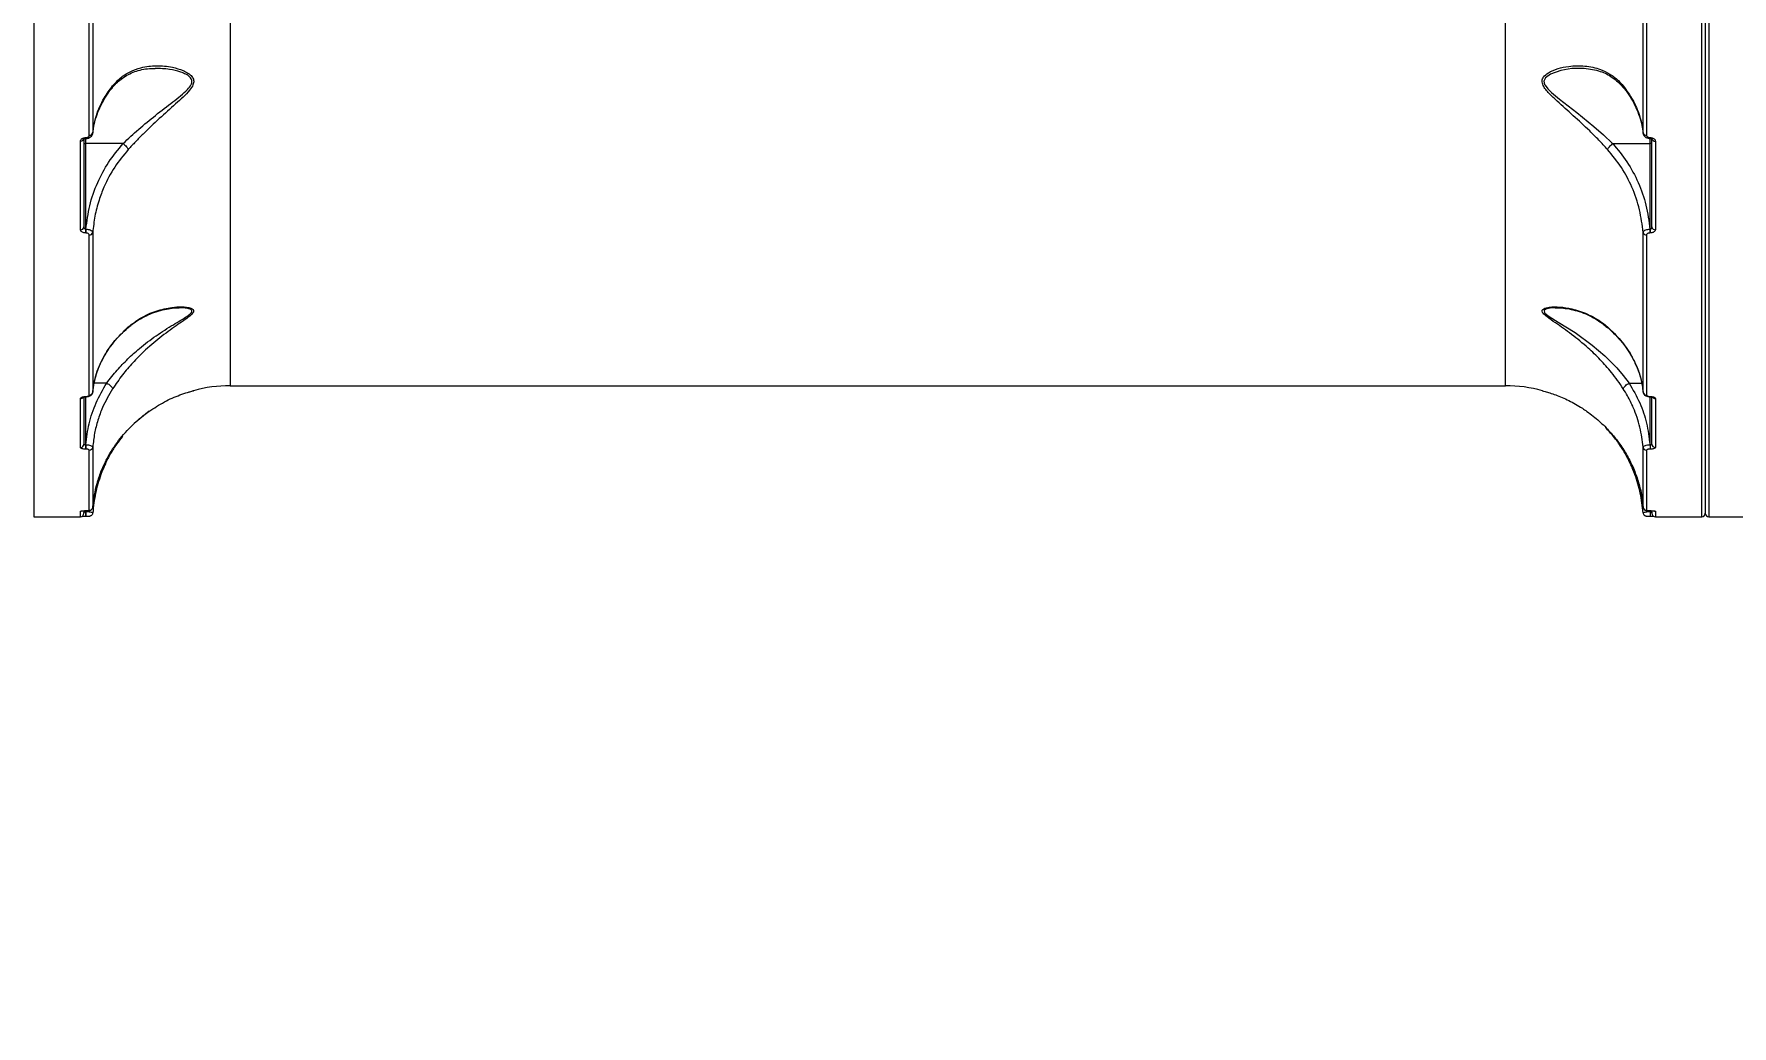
# Model space of a CAD drawing. Header units: millimetres. Extents: x -8760 to 8364, y -7998 to 7451.
# Drawn here: x 1976.4 to 2469.1, y -2976.3 to -2688.5 of the extents above; entities that cross this region are included whole.
import ezdxf

# ---------------------------------------------------------------- set-up
doc = ezdxf.new("R2010")
doc.units = ezdxf.units.MM
for name, color, linetype in [('DIKOM_ОБЪЕКТ', 7, 'Continuous'), ('DIKOM_РАЗМЕР_ЗОНА', 7, 'Continuous'), ('DIKOM_РАЗМЕР_ОБЪЕКТА', 7, 'Continuous')]:
    doc.layers.add(name, color=color, linetype=linetype)
doc.styles.add('style1', font='arial.ttf', dxfattribs={"width": 0.8})
doc.dimstyles.new('1-50', dxfattribs={"dimtxt": 300, "dimasz": 200, "dimexe": 100, "dimexo": 0, "dimgap": 100, "dimtad": 1, "dimtxsty": 'style1', "dimcen": 200, "dimclrd": 7, "dimclre": 7, "dimclrt": 7, "dimadec": 1, "dimazin": 2, "dimtfac": 1, "dimtmove": 0, "dimatfit": 2, "dimfxl": 0, "dimlwd": 25, "dimlwe": 18, "dimarcsym": 0})

# ---------------------------------------------------------------- blocks, each defined once
blk = doc.blocks.new('*D21')
at = {"layer": 'Defpoints', "color": 0, "transparency": 16777216}
for p in [(-7755.65, -10.55), (8364.4, -2410.44), (8364.4, -7897.56)]:
    blk.add_point(p, dxfattribs=at)
at = {"layer": 'DIKOM_РАЗМЕР_ЗОНА', "color": 7, "lineweight": 18, "transparency": 16777216}
for p, q in [((-7755.65, -10.55), (-7755.65, -7997.56)), ((8364.4, -2410.44), (8364.4, -7997.56))]:
    blk.add_line(p, q, dxfattribs=at)
at = {"layer": 'DIKOM_РАЗМЕР_ЗОНА', "color": 7, "lineweight": 25, "transparency": 16777216}
blk.add_line((-7555.65, -7897.56), (8164.4, -7897.56), dxfattribs=at)
at = {"layer": 'DIKOM_РАЗМЕР_ЗОНА', "color": 7, "transparency": 16777216}
for points in [[(-7555.65, -7864.23), (-7555.65, -7930.9), (-7755.65, -7897.56)], [(8164.4, -7864.23), (8164.4, -7930.9), (8364.4, -7897.56)]]:
    blk.add_solid(points, dxfattribs=at)
at = {"layer": 'DIKOM_РАЗМЕР_ЗОНА', "color": 7, "transparency": 16777216, "insert": (1040.74, -7644.39), "char_height": 300, "attachment_point": 5, "style": 'style1'}
blk.add_mtext('16100', dxfattribs=at)
blk = doc.blocks.new('*D19')
at = {"layer": 'Defpoints', "color": 0, "transparency": 16777216}
for p in [(-5756.7, -306.55), (6365.48, -2710.55), (6365.48, -7111.41)]:
    blk.add_point(p, dxfattribs=at)
at = {"layer": 'DIKOM_РАЗМЕР_ОБЪЕКТА', "color": 7, "lineweight": 18, "transparency": 16777216}
for p, q in [((-5756.7, -306.55), (-5756.7, -7211.41)), ((6365.48, -2710.55), (6365.48, -7211.41))]:
    blk.add_line(p, q, dxfattribs=at)
at = {"layer": 'DIKOM_РАЗМЕР_ОБЪЕКТА', "color": 7, "lineweight": 25, "transparency": 16777216}
blk.add_line((-5556.7, -7111.41), (6165.48, -7111.41), dxfattribs=at)
at = {"layer": 'DIKOM_РАЗМЕР_ОБЪЕКТА', "color": 7, "transparency": 16777216}
for points in [[(-5556.7, -7078.08), (-5556.7, -7144.75), (-5756.7, -7111.41)], [(6165.48, -7078.08), (6165.48, -7144.75), (6365.48, -7111.41)]]:
    blk.add_solid(points, dxfattribs=at)
at = {"layer": 'DIKOM_РАЗМЕР_ОБЪЕКТА', "color": 7, "transparency": 16777216, "insert": (1047.24, -6858.24), "char_height": 300, "attachment_point": 5, "style": 'style1'}
blk.add_mtext('12100', dxfattribs=at)

msp = doc.modelspace()

# ---------------------------------------------------------------- linework, layer by layer
at = {"layer": 'DIKOM_ОБЪЕКТ', "color": 7, "linetype": 'Continuous', "lineweight": 15}
for p, q in [((1976.392, -2409.557), (1976.392, -2828.554)), ((2460.392, -2828.554), (2460.392, -2409.557)), ((2461.392, -2409.554), (2461.392, -2827.554)), ((2462.391, -2409.557), (2462.391, -2828.554)), ((2033.342, -2470.402), (2033.342, -2790.554)), ((2403.442, -2790.554), (2403.442, -2470.402)), ((1992.452, -2717.904), (1992.452, -2651.927)), ((1993.449, -2651.39), (1993.449, -2717.221)), ((2443.334, -2717.221), (2443.334, -2651.39)), ((2444.332, -2651.927), (2444.332, -2717.904)), ((1989.892, -2745.316), (1989.892, -2719.596)), ((1990.892, -2718.855), (1990.892, -2744.514)), ((1991.392, -2718.583), (1991.447, -2718.583)), ((1991.392, -2718.845), (1991.392, -2718.583)), ((1991.392, -2718.845), (1991.447, -2718.845)), ((1991.392, -2718.852), (1991.392, -2720.324)), ((1991.447, -2718.845), (1991.447, -2718.583)), ((1993.499, -2717.316), (1993.575, -2716.659)), ((2445.337, -2718.583), (2445.392, -2718.583)), ((2445.337, -2718.845), (2445.337, -2718.583)), ((2445.337, -2718.845), (2445.392, -2718.845)), ((2445.392, -2718.845), (2445.392, -2718.583)), ((2445.392, -2720.324), (2445.392, -2718.879)), ((2445.891, -2744.514), (2445.891, -2718.855)), ((2446.892, -2719.596), (2446.892, -2745.316)), ((2002.279, -2720.324), (1991.392, -2720.324)), ((1991.392, -2720.324), (1991.392, -2745.126)), ((2434.504, -2720.324), (2445.392, -2720.324)), ((2445.392, -2745.126), (2445.392, -2720.324)), ((1991.392, -2745.126), (1991.471, -2745.126)), ((1991.392, -2745.126), (1991.392, -2746.256)), ((1991.471, -2746.256), (1991.392, -2746.256)), ((1991.471, -2745.126), (1991.471, -2746.256)), ((1992.452, -2793.253), (1992.452, -2746.866)), ((1993.449, -2746.119), (1993.449, -2792.404)), ((2443.334, -2792.404), (2443.334, -2746.119)), ((2444.332, -2746.866), (2444.332, -2793.253)), ((2445.312, -2745.126), (2445.392, -2745.126)), ((2445.312, -2745.126), (2445.312, -2746.256)), ((2445.392, -2746.256), (2445.312, -2746.256)), ((2445.392, -2745.126), (2445.392, -2746.256)), ((2418.262, -2768), (2417.838, -2767.999)), ((1991.392, -2793.665), (1991.471, -2793.665)), ((1991.392, -2793.747), (1991.392, -2793.665)), ((1991.392, -2793.748), (1991.471, -2793.748)), ((1991.392, -2793.748), (1991.392, -2807.665)), ((1991.471, -2793.748), (1991.471, -2793.665)), ((1997.506, -2789.784), (1993.877, -2789.784)), ((2033.342, -2790.554), (2403.442, -2790.554)), ((2439.277, -2789.784), (2442.907, -2789.784)), ((2445.312, -2793.665), (2445.392, -2793.665)), ((2445.312, -2793.747), (2445.312, -2793.665)), ((2445.312, -2793.748), (2445.312, -2793.747)), ((2445.312, -2793.748), (2445.392, -2793.748)), ((2445.392, -2793.747), (2445.392, -2793.665)), ((2445.392, -2807.665), (2445.392, -2793.748)), ((1989.892, -2808.492), (1989.892, -2794.291)), ((1990.892, -2793.923), (1990.892, -2807.54)), ((2009.801, -2797.971), (2005.478, -2801.523)), ((2445.891, -2807.54), (2445.891, -2793.913)), ((2446.892, -2794.291), (2446.892, -2808.492)), ((1991.392, -2807.665), (1991.447, -2807.665)), ((1991.392, -2807.665), (1991.392, -2808.949)), ((1991.447, -2807.665), (1991.447, -2808.949)), ((1993.449, -2808.367), (1993.449, -2825.759)), ((2443.334, -2825.759), (2443.334, -2808.367)), ((2445.337, -2807.665), (2445.392, -2807.665)), ((2445.337, -2807.665), (2445.337, -2808.949)), ((2445.392, -2807.665), (2445.392, -2808.949)), ((1991.447, -2808.949), (1991.392, -2808.949)), ((1992.452, -2826.682), (1992.452, -2809.252)), ((2444.332, -2809.252), (2444.332, -2826.682)), ((2445.392, -2808.949), (2445.337, -2808.949)), ((1989.892, -2828.554), (1989.892, -2826.958)), ((1990.892, -2826.975), (1990.892, -2827.554)), ((1991.392, -2826.792), (1991.495, -2826.792)), ((1991.392, -2826.796), (1991.392, -2826.792)), ((1991.392, -2826.796), (1991.495, -2826.796)), ((1991.392, -2826.797), (1991.392, -2827.051)), ((1991.392, -2827.051), (1991.424, -2827.051)), ((1991.392, -2827.051), (1991.392, -2828.386)), ((1991.424, -2827.051), (1991.46, -2826.797)), ((1991.424, -2827.051), (1991.424, -2828.386)), ((1991.495, -2826.796), (1991.495, -2826.792)), ((2445.288, -2826.792), (2445.392, -2826.792)), ((2445.288, -2826.796), (2445.288, -2826.792)), ((2445.288, -2826.796), (2445.392, -2826.796)), ((2445.335, -2826.876), (2445.359, -2827.051)), ((2445.359, -2827.051), (2445.392, -2827.051)), ((2445.359, -2827.051), (2445.359, -2828.386)), ((2445.392, -2826.796), (2445.392, -2826.792)), ((2445.392, -2827.051), (2445.392, -2826.799)), ((2445.392, -2827.051), (2445.392, -2828.386)), ((2445.891, -2827.554), (2445.891, -2826.951)), ((2446.892, -2826.958), (2446.892, -2828.554)), ((1976.392, -2828.554), (1989.892, -2828.554)), ((1991.392, -2828.386), (1991.424, -2828.386)), ((2445.359, -2828.386), (2445.392, -2828.386)), ((2446.892, -2828.554), (2460.392, -2828.554)), ((2462.391, -2828.554), (2475.892, -2828.554))]:
    msp.add_line(p, q, dxfattribs=at)
at = {"layer": 'DIKOM_ОБЪЕКТ', "color": 7, "linetype": 'Continuous', "lineweight": 15, "flags": 128}
for points in [[(2424.954, -2698.591), (2422.656, -2698.588), (2419.438, -2699.101), (2416.475, -2700.145), (2414.993, -2701.233), (2414.571, -2702.204), (2414.753, -2703.141), (2414.882, -2703.399), (2415.677, -2704.469), (2416.722, -2705.493), (2419.12, -2707.475), (2424.068, -2711.318), (2429.048, -2715.355), (2431.835, -2717.811), (2434.501, -2720.324), (2434.501, -2720.325), (2434.501, -2720.325)], [(1990.892, -2720.162), (1990.901, -2720.194), (1990.93, -2720.224), (1990.976, -2720.252), (1991.038, -2720.277), (1991.114, -2720.297), (1991.2, -2720.312), (1991.294, -2720.321), (1991.392, -2720.324)], [(2445.891, -2720.161), (2445.882, -2720.193), (2445.854, -2720.224), (2445.807, -2720.252), (2445.745, -2720.277), (2445.669, -2720.297), (2445.583, -2720.312), (2445.489, -2720.321), (2445.392, -2720.324)], [(2417.838, -2767.999), (2416.732, -2767.995), (2415.079, -2768.354), (2414.601, -2768.755), (2414.697, -2769.3), (2414.702, -2769.308), (2414.849, -2769.497), (2416.059, -2770.474), (2418.643, -2772.073), (2423.577, -2775.165), (2428.582, -2778.775), (2432.242, -2781.916), (2435.68, -2785.38), (2437.551, -2787.553), (2439.269, -2789.784), (2439.27, -2789.785), (2439.27, -2789.785)], [(1993.449, -2827.426), (1993.418, -2827.61), (1993.359, -2827.772)]]:
    msp.add_lwpolyline(points, dxfattribs=at)
at = {"layer": 'DIKOM_ОБЪЕКТ', "color": 7, "linetype": 'Continuous', "lineweight": 15}
for centre, radius, start, end in [((1990.005, -2718.703), 0.9, 262.79044, 350.25937), ((1992.555, -2716.985), 0.925, 263.59503, 345.188), ((2444.229, -2716.985), 0.925, 194.812, 276.40497), ((2446.794, -2718.653), 0.948, 200.98466, 275.93509), ((1989.981, -2744.403), 0.917, 264.41124, 353.03924), ((2446.803, -2744.402), 0.918, 186.99025, 275.5726), ((1992.531, -2745.932), 0.937, 265.1517, 348.4842), ((2444.253, -2745.932), 0.937, 191.5158, 274.8483), ((1992.488, -2792.286), 0.968, 267.85146, 352.95902), ((2033.342, -2830.554), 40, 90, 105.40224), ((2403.442, -2830.554), 40, 74.5152, 90), ((2444.295, -2792.286), 0.968, 187.04098, 272.14854), ((2446.88, -2793.263), 1.028, 217.68572, 270.64982), ((1989.903, -2793.263), 1.028, 269.3559, 322.17458), ((1989.915, -2807.516), 0.977, 268.62797, 358.57298), ((1992.472, -2808.27), 0.982, 268.81926, 354.30261), ((2444.312, -2808.27), 0.982, 185.69739, 271.18074), ((2446.868, -2807.515), 0.977, 181.45475, 271.35795), ((1989.892, -2825.957), 1, 269.96811, 294.55539), ((1989.892, -2827.554), 1, 270, 0), ((1992.454, -2825.683), 0.998, 269.88623, 355.66316), ((2444.33, -2825.683), 0.998, 184.33684, 270.11377), ((2446.892, -2827.554), 1, 180, 270), ((2446.892, -2825.954), 1.004, 243.23924, 269.99536), ((2460.392, -2827.554), 1, 270, 0), ((2462.392, -2827.554), 1, 180, 270)]:
    msp.add_arc(centre, radius, start, end, dxfattribs=at)
for points, knots in [([(1999.119, -2704.117), (1999.173, -2704.045), (1999.629, -2703.435), (2000.617, -2702.477), (2002.108, -2701.242), (2003.796, -2700.216), (2005.659, -2699.396), (2007.715, -2698.836), (2009.712, -2698.509), (2011.027, -2698.502), (2011.593, -2698.499)], [0, 0, 0, 0, 0.01649077, 0.14100307, 0.27367445, 0.41507727, 0.56438392, 0.71963596, 0.87911158, 1, 1, 1, 1]), ([(1999.216, -2703.59), (1999.932, -2702.805), (2001.48, -2701.106), (2004.276, -2699.38), (2007.797, -2698.081), (2011.964, -2697.57), (2016.139, -2697.983), (2019.215, -2698.885), (2021.124, -2699.839), (2022.24, -2700.753), (2022.68, -2701.597), (2022.781, -2702.415), (2022.589, -2703.409), (2021.497, -2705.017), (2019.711, -2706.857), (2016.717, -2709.531), (2012.767, -2713.04), (2008.82, -2716.737), (2005.838, -2719.779), (2004.453, -2721.289), (2003.76, -2722.043)], [0, 0, 0, 0, 0.059053, 0.1277267, 0.1965147, 0.2913055, 0.3861785, 0.45275, 0.4869217, 0.5208965, 0.5489033, 0.5542398, 0.5800338, 0.615196, 0.6622394, 0.7094937, 0.8075759, 0.9056121, 0.9528167, 1, 1, 1, 1]), ([(2002.282, -2720.325), (2002.282, -2720.325), (2003.671, -2718.878), (2006.801, -2716.127), (2011.676, -2712.051), (2015.836, -2708.904), (2018.977, -2706.454), (2020.866, -2704.82), (2022.041, -2703.36), (2022.254, -2702.455), (2022.145, -2701.724), (2021.671, -2700.968), (2020.488, -2700.181), (2018.494, -2699.359), (2015.48, -2698.622), (2012.97, -2698.559), (2011.582, -2698.524)], [0, 0, 0, 0, 0.00002376, 0.13841312, 0.28047125, 0.42623375, 0.49321781, 0.56131986, 0.60942052, 0.64360706, 0.65066648, 0.68821816, 0.73520818, 0.78406571, 0.88062146, 1, 1, 1, 1]), ([(2433.023, -2722.043), (2432.187, -2721.135), (2430.513, -2719.318), (2427.194, -2715.987), (2423.062, -2712.189), (2419.044, -2708.651), (2416.392, -2706.178), (2415.046, -2704.666), (2414.224, -2703.424), (2413.907, -2702.131), (2414.443, -2700.806), (2416.061, -2699.531), (2418.615, -2698.487), (2422.264, -2697.758), (2426.453, -2697.639), (2430.494, -2698.504), (2433.714, -2700.066), (2435.916, -2701.704), (2437.106, -2703.064), (2437.567, -2703.59)], [0, 0, 0, 0, 0.0567897, 0.1136196, 0.211835, 0.3100267, 0.3620241, 0.3887766, 0.4153906, 0.4457916, 0.4741541, 0.5168552, 0.5810001, 0.6453917, 0.7421933, 0.8388415, 0.9001431, 0.9613622, 1, 1, 1, 1]), ([(2424.97, -2698.495), (2425.165, -2698.487), (2426.226, -2698.443), (2428.06, -2698.644), (2430.318, -2699.134), (2432.293, -2699.861), (2434.026, -2700.795), (2435.644, -2702.023), (2436.856, -2703.16), (2437.468, -2703.965), (2437.622, -2704.168)], [0, 0, 0, 0, 0.04047748, 0.22014701, 0.39112891, 0.53415336, 0.67032643, 0.81441083, 0.95325805, 1, 1, 1, 1]), ([(1993.449, -2717.221), (1993.727, -2715.519), (1994.292, -2712.068), (1996.37, -2707.472), (1998.357, -2704.762), (1999.216, -2703.59)], [0, 0, 0, 0, 0.3558622, 0.7214816, 1, 1, 1, 1]), ([(1993.575, -2716.659), (1993.606, -2716.354), (1993.725, -2715.177), (1994.254, -2713.143), (1995.156, -2710.576), (1996.393, -2708.068), (1997.712, -2705.899), (1998.737, -2704.62), (1999.145, -2704.111)], [0, 0, 0, 0, 0.0691873, 0.2674414, 0.4669328, 0.6671514, 0.867469, 1, 1, 1, 1]), ([(1999.216, -2703.59), (1999.216, -2703.616), (1999.215, -2703.718), (1999.192, -2703.892), (1999.103, -2703.993), (1999.057, -2704.045)], [0, 0, 0, 0, 0.1436204, 0.5622633, 1, 1, 1, 1]), ([(2437.567, -2703.59), (2438.545, -2704.933), (2440.524, -2707.652), (2442.225, -2711.689), (2443.058, -2714.915), (2443.263, -2716.623), (2443.334, -2717.221)], [0, 0, 0, 0, 0.3181966, 0.6439657, 0.8752541, 1, 1, 1, 1]), ([(2437.567, -2703.59), (2437.567, -2703.616), (2437.568, -2703.718), (2437.592, -2703.892), (2437.681, -2703.993), (2437.726, -2704.044)], [0, 0, 0, 0, 0.14374125, 0.56276837, 1, 1, 1, 1]), ([(2437.638, -2704.113), (2437.891, -2704.415), (2438.771, -2705.469), (2439.998, -2707.395), (2441.314, -2709.867), (2442.311, -2712.424), (2443.007, -2714.913), (2443.209, -2716.555), (2443.302, -2717.316)], [0, 0, 0, 0, 0.0757409, 0.264264, 0.4539676, 0.6444259, 0.8351679, 1, 1, 1, 1]), ([(1989.892, -2719.596), (1989.908, -2719.482), (1989.941, -2719.255), (1990.2, -2718.951), (1990.581, -2718.722), (1991.003, -2718.6), (1991.281, -2718.588), (1991.392, -2718.583)], [0, 0, 0, 0, 0.2150681, 0.4299742, 0.6447189, 0.8592804, 1, 1, 1, 1]), ([(1990.857, -2718.996), (1990.856, -2718.996), (1990.855, -2718.995), (1990.921, -2718.947), (1991.038, -2718.896), (1991.202, -2718.853), (1991.329, -2718.848), (1991.392, -2718.846)], [0, 0, 0, 0, 0.188976, 0.39080975, 0.58148066, 0.79240254, 1, 1, 1, 1]), ([(1991.446, -2718.845), (1991.446, -2718.845), (1991.703, -2718.865), (1992.212, -2718.756), (1992.841, -2718.438), (1993.255, -2717.961), (1993.455, -2717.512), (1993.43, -2717.25), (1993.423, -2717.177)], [0, 0, 0, 0, 0.0004023, 0.2599662, 0.5046255, 0.7217316, 0.9226825, 1, 1, 1, 1]), ([(1991.447, -2718.583), (1991.521, -2718.579), (1991.709, -2718.571), (1991.991, -2718.489), (1992.246, -2718.336), (1992.418, -2718.132), (1992.44, -2717.98), (1992.452, -2717.904)], [0, 0, 0, 0, 0.1422541, 0.3571193, 0.5715929, 0.785737, 1, 1, 1, 1]), ([(2443.302, -2717.316), (2443.327, -2717.434), (2443.352, -2717.556), (2443.355, -2717.679), (2443.355, -2717.683)], [0, 0, 0, 0, 0.9679356, 1, 1, 1, 1]), ([(2443.356, -2717.306), (2443.353, -2717.339), (2443.338, -2717.56), (2443.528, -2717.946), (2443.892, -2718.388), (2444.436, -2718.7), (2444.95, -2718.855), (2445.262, -2718.829), (2445.336, -2718.823)], [0, 0, 0, 0, 0.0372879, 0.2455643, 0.4492102, 0.6711434, 0.9223031, 1, 1, 1, 1]), ([(2444.332, -2717.904), (2444.343, -2717.98), (2444.365, -2718.132), (2444.538, -2718.336), (2444.792, -2718.489), (2445.075, -2718.571), (2445.262, -2718.579), (2445.337, -2718.583)], [0, 0, 0, 0, 0.2142607, 0.42840256, 0.64287392, 0.85759662, 1, 1, 1, 1]), ([(2445.391, -2718.847), (2445.447, -2718.849), (2445.571, -2718.851), (2445.738, -2718.893), (2445.86, -2718.946), (2445.926, -2718.994), (2445.928, -2718.998), (2445.93, -2719)], [0, 0, 0, 0, 0.1829652, 0.409215, 0.6116205, 0.8033611, 1, 1, 1, 1]), ([(2445.392, -2718.583), (2445.502, -2718.588), (2445.781, -2718.6), (2446.202, -2718.722), (2446.583, -2718.951), (2446.842, -2719.255), (2446.875, -2719.482), (2446.892, -2719.596)], [0, 0, 0, 0, 0.1408126, 0.3552682, 0.5700009, 0.7849439, 1, 1, 1, 1]), ([(1991.471, -2745.126), (1991.762, -2742.851), (1992.351, -2738.242), (1994.671, -2731.732), (1997.889, -2725.614), (2000.804, -2722.102), (2002.279, -2720.324)], [0, 0, 0, 0, 0.25165214, 0.50985986, 0.75187229, 1, 1, 1, 1]), ([(2003.76, -2722.043), (2002.388, -2723.711), (1999.61, -2727.09), (1996.943, -2732.164), (1995.128, -2736.961), (1993.964, -2741.367), (1993.621, -2744.528), (1993.449, -2746.119)], [0, 0, 0, 0, 0.23988162, 0.48587528, 0.63942222, 0.81854871, 1, 1, 1, 1]), ([(2002.279, -2720.324), (2002.28, -2720.324), (2002.28, -2720.325), (2002.281, -2720.325), (2002.282, -2720.325), (2002.282, -2720.325)], [0, 0, 0, 0, 0.5154692, 0.886787, 1, 1, 1, 1]), ([(2002.282, -2720.325), (2002.452, -2720.471), (2002.792, -2720.764), (2003.246, -2721.246), (2003.551, -2721.642), (2003.702, -2721.9), (2003.745, -2722.007), (2003.76, -2722.043)], [0, 0, 0, 0, 0.2488074, 0.4975811, 0.7463774, 0.9126738, 1, 1, 1, 1]), ([(2433.023, -2722.043), (2433.038, -2722.007), (2433.081, -2721.899), (2433.233, -2721.642), (2433.537, -2721.246), (2433.991, -2720.764), (2434.331, -2720.471), (2434.501, -2720.325)], [0, 0, 0, 0, 0.0873117, 0.2536437, 0.5024058, 0.7512483, 1, 1, 1, 1]), ([(2443.334, -2746.119), (2443.063, -2743.897), (2442.514, -2739.392), (2440.289, -2733.059), (2437.206, -2727.138), (2434.429, -2723.756), (2433.023, -2722.043)], [0, 0, 0, 0, 0.2536073, 0.5139756, 0.7539757, 1, 1, 1, 1]), ([(2434.501, -2720.325), (2434.502, -2720.325), (2434.502, -2720.325), (2434.503, -2720.324), (2434.504, -2720.324), (2434.504, -2720.324)], [0, 0, 0, 0, 0.3891114, 0.9140259, 1, 1, 1, 1]), ([(2434.504, -2720.324), (2435.944, -2722.056), (2438.863, -2725.564), (2442.065, -2731.626), (2444.416, -2738.183), (2445.011, -2742.791), (2445.312, -2745.126)], [0, 0, 0, 0, 0.241971, 0.49014, 0.7417767, 1, 1, 1, 1]), ([(1990.892, -2744.514), (1990.897, -2744.585), (1990.909, -2744.724), (1990.997, -2744.91), (1991.122, -2745.041), (1991.234, -2745.098), (1991.319, -2745.121), (1991.362, -2745.124), (1991.392, -2745.126)], [0, 0, 0, 0, 0.2553744, 0.4989543, 0.7168747, 0.8617374, 0.9069475, 1, 1, 1, 1]), ([(2445.392, -2745.126), (2445.437, -2745.121), (2445.492, -2745.116), (2445.597, -2745.077), (2445.706, -2745.004), (2445.816, -2744.857), (2445.881, -2744.687), (2445.888, -2744.568), (2445.891, -2744.514)], [0, 0, 0, 0, 0.1444581, 0.1756338, 0.3626241, 0.5710039, 0.8046555, 1, 1, 1, 1]), ([(1991.392, -2746.256), (1991.305, -2746.253), (1991.047, -2746.245), (1990.63, -2746.147), (1990.224, -2745.936), (1989.945, -2745.646), (1989.909, -2745.426), (1989.892, -2745.316)], [0, 0, 0, 0, 0.10826454, 0.32043294, 0.54306314, 0.77153109, 1, 1, 1, 1]), ([(1991.471, -2745.126), (1991.588, -2745.133), (1991.924, -2745.153), (1992.467, -2745.267), (1993, -2745.492), (1993.371, -2745.791), (1993.423, -2746.01), (1993.449, -2746.119)], [0, 0, 0, 0, 0.1131187, 0.3259013, 0.5479518, 0.7754438, 1, 1, 1, 1]), ([(1992.452, -2746.866), (1992.44, -2746.794), (1992.417, -2746.651), (1992.235, -2746.463), (1991.97, -2746.326), (1991.698, -2746.263), (1991.53, -2746.258), (1991.471, -2746.256)], [0, 0, 0, 0, 0.22882286, 0.45788611, 0.67858281, 0.88844908, 1, 1, 1, 1]), ([(2443.334, -2746.119), (2443.35, -2746.037), (2443.384, -2745.853), (2443.651, -2745.582), (2444.096, -2745.346), (2444.669, -2745.177), (2445.098, -2745.143), (2445.312, -2745.126)], [0, 0, 0, 0, 0.1700548, 0.3808124, 0.5867047, 0.7931089, 1, 1, 1, 1]), ([(2445.312, -2746.256), (2445.204, -2746.262), (2444.99, -2746.275), (2444.703, -2746.373), (2444.483, -2746.519), (2444.353, -2746.691), (2444.338, -2746.812), (2444.332, -2746.866)], [0, 0, 0, 0, 0.2040107, 0.40804062, 0.61356305, 0.82659834, 1, 1, 1, 1]), ([(2446.892, -2745.316), (2446.881, -2745.4), (2446.858, -2745.587), (2446.655, -2745.853), (2446.316, -2746.076), (2445.88, -2746.227), (2445.554, -2746.246), (2445.392, -2746.256)], [0, 0, 0, 0, 0.1742049, 0.3895816, 0.5957508, 0.7978797, 1, 1, 1, 1]), ([(1997.513, -2789.785), (1997.513, -2789.785), (1998.431, -2788.519), (2000.378, -2786.089), (2003.593, -2782.732), (2007.378, -2779.343), (2011.855, -2775.964), (2015.972, -2773.363), (2019.066, -2771.523), (2020.969, -2770.36), (2021.967, -2769.542), (2022.247, -2769.01), (2022.218, -2768.756), (2021.934, -2768.439), (2021.291, -2768.157), (2020.04, -2767.982), (2019.07, -2767.895), (2018.525, -2767.934), (2018.508, -2767.935)], [0, 0, 0, 0, 0.0000491, 0.1133961, 0.2167839, 0.3226804, 0.4689914, 0.619055, 0.6869748, 0.7560365, 0.8111129, 0.8229733, 0.8536394, 0.8628285, 0.9028242, 0.9500605, 0.9984167, 1, 1, 1, 1]), ([(2003.76, -2773.522), (2004.933, -2772.616), (2007.508, -2770.628), (2011.842, -2768.764), (2015.906, -2767.819), (2018.87, -2767.633), (2020.701, -2767.745), (2021.877, -2767.989), (2022.683, -2768.413), (2022.8, -2768.897), (2022.513, -2769.541), (2021.598, -2770.422), (2019.795, -2771.717), (2016.848, -2773.705), (2012.933, -2776.558), (2008.638, -2780.197), (2005.022, -2783.874), (2001.916, -2787.49), (2000.144, -2790.08), (1999.216, -2791.435)], [0, 0, 0, 0, 0.0790144, 0.1734914, 0.268051, 0.3287195, 0.3613605, 0.3938948, 0.4223247, 0.4513102, 0.4599343, 0.4989812, 0.5451064, 0.5914386, 0.6890337, 0.7865926, 0.8555731, 0.9244476, 1, 1, 1, 1]), ([(2003.636, -2773.811), (2004.022, -2773.473), (2005.034, -2772.59), (2006.798, -2771.408), (2008.938, -2770.222), (2011.25, -2769.254), (2013.634, -2768.536), (2015.9, -2768.104), (2017.515, -2767.934), (2018.323, -2767.943), (2018.51, -2767.945)], [0, 0, 0, 0, 0.0842163, 0.2205495, 0.3651113, 0.5171233, 0.6771529, 0.824011, 0.9590918, 1, 1, 1, 1]), ([(2437.567, -2791.435), (2437.034, -2790.639), (2435.968, -2789.047), (2433.759, -2786.175), (2430.909, -2782.947), (2427.036, -2779.19), (2422.584, -2775.599), (2418.477, -2772.71), (2415.613, -2770.761), (2414.477, -2769.764), (2414.05, -2769.126), (2413.969, -2768.637), (2414.588, -2768.067), (2416.358, -2767.655), (2419.182, -2767.636), (2423.003, -2768.233), (2427.175, -2769.62), (2430.664, -2771.58), (2432.527, -2773.114), (2433.023, -2773.522)], [0, 0, 0, 0, 0.0444635, 0.0889578, 0.1635208, 0.2382081, 0.3367382, 0.4351966, 0.4934915, 0.5320764, 0.5401511, 0.5665034, 0.5926832, 0.638218, 0.7083397, 0.77871, 0.8724527, 0.9660346, 1, 1, 1, 1]), ([(2417.837, -2767.938), (2418.191, -2767.936), (2419.116, -2767.933), (2420.84, -2768.098), (2423.029, -2768.507), (2425.461, -2769.227), (2427.818, -2770.202), (2430.002, -2771.427), (2431.748, -2772.611), (2432.752, -2773.493), (2433.132, -2773.827)], [0, 0, 0, 0, 0.0739321, 0.1933051, 0.3371214, 0.4891202, 0.6477656, 0.786936, 0.9194007, 1, 1, 1, 1]), ([(1993.449, -2792.404), (1993.733, -2790.598), (1994.311, -2786.934), (1996.628, -2781.915), (1999.73, -2777.353), (2002.406, -2774.809), (2003.76, -2773.522)], [0, 0, 0, 0, 0.262566, 0.5326662, 0.7636475, 1, 1, 1, 1]), ([(1994.4, -2787.649), (1994.627, -2786.922), (1995.135, -2785.295), (1996.292, -2782.84), (1997.78, -2780.309), (1999.558, -2777.903), (2001.481, -2775.715), (2002.936, -2774.402), (2003.612, -2773.792)], [0, 0, 0, 0, 0.14421733, 0.32280258, 0.50038361, 0.67520464, 0.8490222, 1, 1, 1, 1]), ([(2003.76, -2773.522), (2003.746, -2773.563), (2003.71, -2773.666), (2003.638, -2773.734), (2003.595, -2773.775)], [0, 0, 0, 0, 0.3971278, 1, 1, 1, 1]), ([(2433.023, -2773.522), (2434.346, -2774.778), (2437.023, -2777.32), (2439.684, -2781.197), (2441.558, -2784.962), (2442.795, -2788.541), (2443.154, -2791.111), (2443.334, -2792.404)], [0, 0, 0, 0, 0.2308636, 0.467173, 0.6265669, 0.8119895, 1, 1, 1, 1]), ([(2433.023, -2773.522), (2433.037, -2773.563), (2433.073, -2773.667), (2433.146, -2773.736), (2433.19, -2773.777)], [0, 0, 0, 0, 0.393563, 1, 1, 1, 1]), ([(2433.18, -2773.787), (2433.905, -2774.45), (2435.394, -2775.811), (2437.34, -2778.044), (2439.075, -2780.43), (2440.533, -2782.885), (2441.26, -2784.572), (2441.615, -2785.395)], [0, 0, 0, 0, 0.191867, 0.3941082, 0.5982003, 0.8039119, 1, 1, 1, 1]), ([(1993.48, -2792.449), (1993.524, -2791.934), (1993.648, -2790.498), (1993.974, -2788.891), (1994.341, -2787.822), (1994.4, -2787.649)], [0, 0, 0, 0, 0.31965865, 0.8898161, 1, 1, 1, 1]), ([(2441.615, -2785.395), (2441.634, -2785.436), (2442.049, -2786.342), (2442.58, -2788.176), (2443.144, -2790.491), (2443.261, -2791.927), (2443.304, -2792.45)], [0, 0, 0, 0, 0.0178293, 0.398338, 0.7808039, 1, 1, 1, 1]), ([(1989.892, -2794.291), (1989.902, -2794.236), (1989.925, -2794.112), (1990.128, -2793.934), (1990.467, -2793.785), (1990.903, -2793.684), (1991.229, -2793.671), (1991.392, -2793.665)], [0, 0, 0, 0, 0.1742001, 0.3895776, 0.5958313, 0.7978679, 1, 1, 1, 1]), ([(1990.676, -2793.873), (1990.675, -2793.873), (1990.665, -2793.88), (1990.705, -2793.856), (1990.8, -2793.822), (1990.976, -2793.779), (1991.186, -2793.75), (1991.332, -2793.751), (1991.392, -2793.751)], [0, 0, 0, 0, 0.0116326, 0.190166, 0.3680934, 0.594786, 0.8344807, 1, 1, 1, 1]), ([(1991.447, -2807.665), (1991.702, -2805.621), (1992.219, -2801.481), (1994.25, -2795.412), (1996.414, -2791.672), (1997.506, -2789.784)], [0, 0, 0, 0, 0.3257297, 0.6596802, 1, 1, 1, 1]), ([(1991.471, -2793.743), (1991.512, -2793.744), (1991.78, -2793.753), (1992.314, -2793.663), (1992.886, -2793.422), (1993.271, -2793.011), (1993.443, -2792.656), (1993.433, -2792.445), (1993.43, -2792.387)], [0, 0, 0, 0, 0.04332461, 0.28482168, 0.57647794, 0.76343993, 0.93492086, 1, 1, 1, 1]), ([(1991.471, -2793.665), (1991.579, -2793.66), (1991.793, -2793.652), (1992.08, -2793.586), (1992.3, -2793.488), (1992.43, -2793.371), (1992.445, -2793.29), (1992.452, -2793.253)], [0, 0, 0, 0, 0.2038913, 0.4079509, 0.6135156, 0.8265175, 1, 1, 1, 1]), ([(1999.216, -2791.435), (1998.167, -2793.232), (1996.459, -2796.159), (1994.88, -2800.559), (1993.888, -2804.389), (1993.597, -2807.025), (1993.449, -2808.367)], [0, 0, 0, 0, 0.3422178, 0.5572651, 0.7746034, 1, 1, 1, 1]), ([(1997.506, -2789.784), (1997.508, -2789.784), (1997.51, -2789.784), (1997.512, -2789.785), (1997.513, -2789.785)], [0, 0, 0, 0, 0.62215112, 1, 1, 1, 1]), ([(1997.513, -2789.785), (1997.705, -2789.904), (1998.089, -2790.14), (1998.599, -2790.548), (1998.987, -2790.938), (1999.172, -2791.22), (1999.216, -2791.37), (1999.216, -2791.422), (1999.216, -2791.435)], [0, 0, 0, 0, 0.2127302, 0.4254236, 0.6381294, 0.8508362, 0.9619326, 1, 1, 1, 1]), ([(2009.734, -2798.012), (2011.231, -2797.042), (2014.263, -2795.077), (2018.136, -2793.431), (2020.658, -2792.576), (2021.918, -2792.205), (2022.603, -2792.02), (2022.853, -2791.955), (2022.608, -2792.02), (2022.507, -2792.047)], [0, 0, 0, 0, 0.2775984, 0.5625892, 0.7137428, 0.7903364, 0.8693457, 0.9455046, 1, 1, 1, 1]), ([(2414.113, -2792.003), (2414.101, -2792), (2414.071, -2791.992), (2414.921, -2792.218), (2416.272, -2792.624), (2418.572, -2793.416), (2421.768, -2794.78), (2424.85, -2796.498), (2426.6, -2797.703), (2427.049, -2798.012)], [0, 0, 0, 0, 0.0623039, 0.1625221, 0.2802408, 0.4011594, 0.6535779, 0.9112494, 1, 1, 1, 1]), ([(2437.567, -2791.435), (2437.567, -2791.422), (2437.567, -2791.37), (2437.612, -2791.22), (2437.797, -2790.938), (2438.184, -2790.548), (2438.695, -2790.14), (2439.078, -2789.904), (2439.27, -2789.785)], [0, 0, 0, 0, 0.0380695, 0.1491805, 0.361899, 0.5746165, 0.7873216, 1, 1, 1, 1]), ([(2443.334, -2808.367), (2443.093, -2806.435), (2442.603, -2802.522), (2440.874, -2797.554), (2439.086, -2793.879), (2437.987, -2792.111), (2437.567, -2791.435)], [0, 0, 0, 0, 0.3247094, 0.6574798, 0.8690062, 1, 1, 1, 1]), ([(2439.27, -2789.785), (2439.271, -2789.785), (2439.274, -2789.784), (2439.276, -2789.784), (2439.277, -2789.784)], [0, 0, 0, 0, 0.6008679, 1, 1, 1, 1]), ([(2439.277, -2789.784), (2440.369, -2791.672), (2442.507, -2795.366), (2444.551, -2801.429), (2445.073, -2805.569), (2445.337, -2807.665)], [0, 0, 0, 0, 0.340315, 0.666049, 1, 1, 1, 1]), ([(2443.357, -2792.447), (2443.37, -2792.563), (2443.399, -2792.818), (2443.624, -2793.149), (2443.951, -2793.43), (2444.423, -2793.641), (2444.909, -2793.754), (2445.233, -2793.736), (2445.312, -2793.731)], [0, 0, 0, 0, 0.1328723, 0.2914794, 0.4529003, 0.6479092, 0.9136647, 1, 1, 1, 1]), ([(2444.332, -2793.253), (2444.343, -2793.302), (2444.366, -2793.398), (2444.548, -2793.526), (2444.813, -2793.617), (2445.085, -2793.66), (2445.253, -2793.663), (2445.312, -2793.665)], [0, 0, 0, 0, 0.2288099, 0.4577982, 0.6784689, 0.8883087, 1, 1, 1, 1]), ([(2445.392, -2793.665), (2445.478, -2793.666), (2445.736, -2793.672), (2446.153, -2793.737), (2446.559, -2793.879), (2446.838, -2794.073), (2446.874, -2794.218), (2446.892, -2794.291)], [0, 0, 0, 0, 0.1083602, 0.3204174, 0.5430714, 0.7715464, 1, 1, 1, 1]), ([(2445.392, -2793.751), (2445.451, -2793.751), (2445.607, -2793.75), (2445.829, -2793.783), (2446.004, -2793.827), (2446.1, -2793.868), (2446.101, -2793.869), (2446.102, -2793.87)], [0, 0, 0, 0, 0.1629535, 0.428599, 0.6544689, 0.8458048, 1, 1, 1, 1]), ([(1993.449, -2825.759), (1993.758, -2823.47), (1994.227, -2820.009), (1995.791, -2815.501), (1997.593, -2811.508), (2000.351, -2807.024), (2003.765, -2803.042), (2006.982, -2800.065), (2008.817, -2798.696), (2009.734, -2798.012)], [0, 0, 0, 0, 0.2227145, 0.3367354, 0.4507493, 0.6310053, 0.8132794, 0.9066472, 1, 1, 1, 1]), ([(2427.049, -2798.012), (2428.255, -2798.926), (2430.682, -2800.767), (2433.731, -2803.846), (2436.372, -2807.091), (2438.572, -2810.474), (2440.396, -2814.036), (2441.807, -2817.739), (2442.863, -2821.663), (2443.173, -2824.356), (2443.334, -2825.759)], [0, 0, 0, 0, 0.1236866, 0.2488954, 0.3689558, 0.4907457, 0.6125459, 0.7380565, 0.8635703, 1, 1, 1, 1]), ([(2440.576, -2815.309), (2440.332, -2814.714), (2439.741, -2813.273), (2438.584, -2810.95), (2436.92, -2808.146), (2434.887, -2805.29), (2433.235, -2803.518), (2432.449, -2802.673)], [0, 0, 0, 0, 0.1309312, 0.3168858, 0.507523, 0.7655362, 1, 1, 1, 1]), ([(1991.392, -2808.949), (1991.281, -2808.947), (1991.003, -2808.941), (1990.581, -2808.887), (1990.2, -2808.784), (1989.941, -2808.647), (1989.908, -2808.544), (1989.892, -2808.492)], [0, 0, 0, 0, 0.1407161, 0.3552802, 0.5700375, 0.7849554, 1, 1, 1, 1]), ([(1990.892, -2807.54), (1990.897, -2807.554), (1990.908, -2807.583), (1990.994, -2807.62), (1991.121, -2807.648), (1991.262, -2807.663), (1991.355, -2807.665), (1991.392, -2807.665)], [0, 0, 0, 0, 0.2150582, 0.4300651, 0.6447811, 0.8594277, 1, 1, 1, 1]), ([(1991.447, -2807.665), (1991.595, -2807.673), (1991.969, -2807.694), (1992.533, -2807.789), (1993.04, -2807.95), (1993.383, -2808.152), (1993.427, -2808.296), (1993.449, -2808.367)], [0, 0, 0, 0, 0.1423734, 0.3572376, 0.5716766, 0.7857659, 1, 1, 1, 1]), ([(2002.131, -2805.194), (2001.526, -2805.949), (2000.259, -2807.53), (1998.586, -2810.248), (1997.201, -2812.901), (1996.501, -2814.598), (1996.207, -2815.309)], [0, 0, 0, 0, 0.2478919, 0.5192035, 0.7983862, 1, 1, 1, 1]), ([(2443.334, -2808.367), (2443.356, -2808.296), (2443.4, -2808.152), (2443.744, -2807.95), (2444.25, -2807.789), (2444.814, -2807.694), (2445.188, -2807.673), (2445.337, -2807.665)], [0, 0, 0, 0, 0.2142301, 0.4283153, 0.6426936, 0.8575537, 1, 1, 1, 1]), ([(2445.392, -2807.665), (2445.428, -2807.665), (2445.521, -2807.663), (2445.662, -2807.648), (2445.789, -2807.62), (2445.875, -2807.583), (2445.886, -2807.554), (2445.891, -2807.54)], [0, 0, 0, 0, 0.1408606, 0.3552042, 0.5701255, 0.7849635, 1, 1, 1, 1]), ([(2446.892, -2808.492), (2446.875, -2808.544), (2446.842, -2808.647), (2446.583, -2808.784), (2446.202, -2808.887), (2445.781, -2808.941), (2445.502, -2808.947), (2445.392, -2808.949)], [0, 0, 0, 0, 0.2150325, 0.4299874, 0.6447328, 0.8591909, 1, 1, 1, 1]), ([(1992.452, -2809.252), (1992.44, -2809.218), (1992.418, -2809.15), (1992.246, -2809.06), (1991.991, -2808.991), (1991.709, -2808.954), (1991.521, -2808.951), (1991.447, -2808.949)], [0, 0, 0, 0, 0.214223, 0.428397, 0.6428603, 0.8577304, 1, 1, 1, 1]), ([(2445.337, -2808.949), (2445.262, -2808.951), (2445.075, -2808.954), (2444.792, -2808.991), (2444.538, -2809.06), (2444.365, -2809.15), (2444.343, -2809.218), (2444.332, -2809.252)], [0, 0, 0, 0, 0.1424188, 0.3571465, 0.5716075, 0.7857793, 1, 1, 1, 1]), ([(1996.207, -2815.309), (1996.08, -2815.64), (1995.283, -2817.719), (1994.097, -2821.729), (1993.668, -2825.502), (1993.449, -2827.426)], [0, 0, 0, 0, 0.08499184, 0.53346747, 1, 1, 1, 1]), ([(1996.207, -2815.309), (1996.211, -2815.301), (1996.237, -2815.232), (1996.239, -2815.123), (1996.126, -2814.997), (1996.095, -2814.962)], [0, 0, 0, 0, 0.09266471, 0.74792509, 1, 1, 1, 1]), ([(2440.576, -2815.309), (2440.573, -2815.301), (2440.546, -2815.232), (2440.542, -2815.128), (2440.65, -2815.007), (2440.676, -2814.976)], [0, 0, 0, 0, 0.0960342, 0.77510626, 1, 1, 1, 1]), ([(2443.334, -2827.426), (2443.116, -2825.502), (2442.686, -2821.729), (2441.5, -2817.719), (2440.703, -2815.64), (2440.576, -2815.309)], [0, 0, 0, 0, 0.4665366, 0.9150139, 1, 1, 1, 1]), ([(1989.892, -2826.958), (1989.892, -2826.955), (1989.895, -2826.933), (1989.979, -2826.894), (1990.232, -2826.849), (1990.565, -2826.817), (1990.955, -2826.796), (1991.246, -2826.793), (1991.392, -2826.792)], [0, 0, 0, 0, 0.03925906, 0.28721461, 0.49518375, 0.67103794, 0.83528479, 1, 1, 1, 1]), ([(1990.267, -2826.865), (1990.267, -2826.864), (1990.268, -2826.864), (1990.363, -2826.847), (1990.577, -2826.823), (1990.922, -2826.803), (1991.264, -2826.794), (1991.451, -2826.797), (1991.511, -2826.798)], [0, 0, 0, 0, 0.0742066, 0.2264819, 0.4434531, 0.6948672, 0.9009525, 1, 1, 1, 1]), ([(1990.892, -2827.428), (1990.898, -2827.384), (1990.909, -2827.298), (1991, -2827.182), (1991.125, -2827.102), (1991.24, -2827.067), (1991.322, -2827.053), (1991.366, -2827.052), (1991.392, -2827.051)], [0, 0, 0, 0, 0.2686419, 0.5228595, 0.742695, 0.8691436, 0.9241818, 1, 1, 1, 1]), ([(1991.424, -2827.051), (1991.525, -2827.054), (1991.86, -2827.066), (1992.423, -2827.112), (1992.992, -2827.2), (1993.382, -2827.312), (1993.427, -2827.388), (1993.449, -2827.426)], [0, 0, 0, 0, 0.094236, 0.3122729, 0.5412233, 0.7714129, 1, 1, 1, 1]), ([(1991.424, -2828.386), (1991.533, -2828.385), (1991.769, -2828.385), (1992.103, -2828.379), (1992.343, -2828.371), (1992.483, -2828.361), (1992.591, -2828.348), (1992.735, -2828.318), (1992.938, -2828.24), (1993.183, -2828.07), (1993.297, -2827.877), (1993.359, -2827.773)], [0, 0, 0, 0, 0.1257479, 0.2731063, 0.4362042, 0.541472, 0.6055208, 0.6583485, 0.7411074, 0.8602308, 1, 1, 1, 1]), ([(1991.495, -2826.795), (1991.511, -2826.795), (1991.654, -2826.797), (1991.931, -2826.788), (1992.299, -2826.761), (1992.557, -2826.723), (1992.84, -2826.634), (1993.104, -2826.475), (1993.32, -2826.215), (1993.44, -2825.96), (1993.435, -2825.798), (1993.434, -2825.756)], [0, 0, 0, 0, 0.01692161, 0.15364109, 0.29481816, 0.48405435, 0.58919637, 0.71059448, 0.82624464, 0.95555854, 1, 1, 1, 1]), ([(1991.495, -2826.792), (1991.589, -2826.791), (1991.778, -2826.789), (1992.03, -2826.775), (1992.24, -2826.754), (1992.397, -2826.725), (1992.449, -2826.699), (1992.451, -2826.684), (1992.452, -2826.682)], [0, 0, 0, 0, 0.1672869, 0.3344416, 0.5091058, 0.7130937, 0.9577304, 1, 1, 1, 1]), ([(2443.335, -2825.766), (2443.335, -2825.767), (2443.319, -2825.887), (2443.413, -2826.109), (2443.572, -2826.363), (2443.769, -2826.532), (2443.963, -2826.637), (2444.158, -2826.703), (2444.395, -2826.75), (2444.709, -2826.781), (2445.07, -2826.796), (2445.263, -2826.794), (2445.326, -2826.794)], [0, 0, 0, 0, 0.0006423, 0.1306627, 0.2350388, 0.3261207, 0.4090809, 0.4910205, 0.6065217, 0.7971354, 0.9340343, 1, 1, 1, 1]), ([(2443.338, -2827.435), (2443.338, -2827.441), (2443.326, -2827.562), (2443.414, -2827.775), (2443.568, -2828.018), (2443.75, -2828.177), (2443.924, -2828.273), (2444.072, -2828.323), (2444.178, -2828.345), (2444.262, -2828.357), (2444.401, -2828.369), (2444.628, -2828.378), (2445.007, -2828.385), (2445.249, -2828.385), (2445.359, -2828.386)], [0, 0, 0, 0, 0.0056112, 0.1255419, 0.2215458, 0.3025521, 0.3710284, 0.4266057, 0.466886, 0.5036549, 0.5647417, 0.7523838, 0.8880532, 1, 1, 1, 1]), ([(2443.338, -2827.435), (2443.338, -2827.441), (2443.326, -2827.562), (2443.414, -2827.775), (2443.568, -2828.018), (2443.75, -2828.177), (2443.924, -2828.273), (2444.072, -2828.323), (2444.178, -2828.345), (2444.262, -2828.357), (2444.401, -2828.369), (2444.628, -2828.378), (2445.007, -2828.385), (2445.249, -2828.385), (2445.359, -2828.386)], [0, 0, 0, 0, 0.0056112, 0.1255419, 0.2215458, 0.3025521, 0.3710284, 0.4266057, 0.466886, 0.5036549, 0.5647417, 0.7523838, 0.8880532, 1, 1, 1, 1]), ([(2443.334, -2827.426), (2443.348, -2827.396), (2443.379, -2827.329), (2443.67, -2827.23), (2444.132, -2827.143), (2444.713, -2827.078), (2445.142, -2827.06), (2445.359, -2827.051)], [0, 0, 0, 0, 0.184773, 0.3988337, 0.6012912, 0.799067, 1, 1, 1, 1]), ([(2444.332, -2826.682), (2444.348, -2826.698), (2444.376, -2826.726), (2444.581, -2826.76), (2444.838, -2826.781), (2445.088, -2826.791), (2445.242, -2826.791), (2445.288, -2826.792)], [0, 0, 0, 0, 0.3025109, 0.53469759, 0.72542434, 0.91702544, 1, 1, 1, 1]), ([(2445.392, -2826.792), (2445.462, -2826.792), (2445.704, -2826.793), (2446.099, -2826.808), (2446.508, -2826.843), (2446.824, -2826.894), (2446.868, -2826.935), (2446.892, -2826.958)], [0, 0, 0, 0, 0.0796687, 0.2757175, 0.4707426, 0.7105381, 1, 1, 1, 1]), ([(2445.392, -2827.051), (2445.434, -2827.053), (2445.489, -2827.056), (2445.592, -2827.08), (2445.703, -2827.125), (2445.812, -2827.213), (2445.88, -2827.318), (2445.888, -2827.393), (2445.891, -2827.428)], [0, 0, 0, 0, 0.1272088, 0.1627775, 0.3404377, 0.5454314, 0.783117, 1, 1, 1, 1]), ([(2445.481, -2826.798), (2445.548, -2826.798), (2445.745, -2826.798), (2446.053, -2826.813), (2446.338, -2826.836), (2446.5, -2826.861), (2446.513, -2826.864), (2446.517, -2826.865)], [0, 0, 0, 0, 0.1213237, 0.3603428, 0.6194232, 0.8716948, 1, 1, 1, 1]), ([(1990.363, -2828.399), (1990.472, -2828.396), (1990.708, -2828.39), (1991.112, -2828.385), (1991.366, -2828.386), (1991.443, -2828.387)], [0, 0, 0, 0, 0.3734736, 0.8105689, 1, 1, 1, 1]), ([(2445.392, -2828.386), (2445.405, -2828.386), (2445.584, -2828.385), (2445.927, -2828.388), (2446.266, -2828.393), (2446.377, -2828.397), (2446.392, -2828.398)], [0, 0, 0, 0, 0.035125, 0.4770801, 0.9269407, 1, 1, 1, 1])]:
    msp.add_open_spline(points, degree=3, knots=knots, dxfattribs=at)

# ---------------------------------------------------------------- dimensions: what is measured, and where the dimension line sits
at = {"layer": 'DIKOM_РАЗМЕР_ЗОНА'}
dim = msp.add_linear_dim(base=(8364.404, -7897.564), p1=(-7755.645, -10.554), p2=(8364.404, -2410.44), text='16100', dimstyle='1-50', dxfattribs=at)
dim.commit()
dim.dimension.update_dxf_attribs({"geometry": '*D21', "text_midpoint": (1040.741, -7897.564), "dimtype": 160})
at = {"layer": 'DIKOM_РАЗМЕР_ОБЪЕКТА'}
dim = msp.add_linear_dim(base=(6365.479, -7111.412), p1=(-5756.695, -306.554), p2=(6365.479, -2710.554), text='12100', dimstyle='1-50', dxfattribs=at)
dim.commit()
dim.dimension.update_dxf_attribs({"geometry": '*D19', "text_midpoint": (1047.24, -7111.412), "dimtype": 160})

doc.saveas('drawing.dxf')
